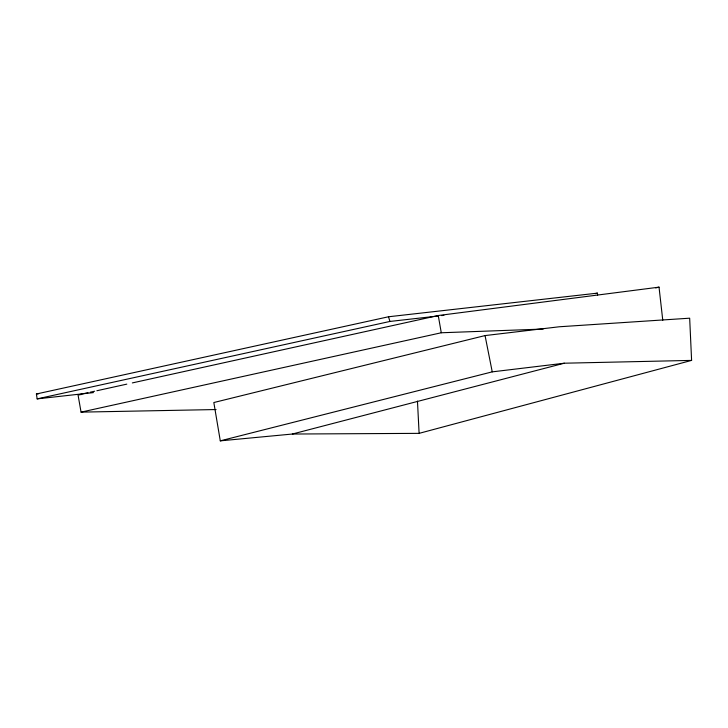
<?xml version="1.0" encoding="UTF-8"?>
<svg xmlns="http://www.w3.org/2000/svg" width="728" height="728" viewBox="0 0 728 728"><rect width="100%" height="100%" fill="white"/><g stroke="black" fill="none" stroke-linecap="round" stroke-linejoin="round"><path stroke-width="1.09" d="M419.11 433.36L691.6 360.396L689.671 318.191L559.259 326.772L485.057 335.581L213.832 402.529L220.284 440.849L292.338 434.034L419.11 433.36L417.463 401.073M292.338 434.034L564.327 363.208L691.6 360.396M220.284 440.849L492.237 371.862L564.327 363.208M655.71 287.915L659.031 287.151L662.771 320.256M597.615 295.067L597.415 293.147L388.497 316.771L36.4 393.985L37.146 398.88L389.944 321.448L438.283 315.979M88.006 392.683L78.032 394.885L81.054 412.13L216.079 409.546M90.227 392.201L94.658 391.218M96.879 390.736L126.799 384.138M132.341 382.919L438.256 315.524L659.031 287.151M595.195 293.639L597.415 293.147M81.054 412.13L441.277 332.769L543.215 329.047M441.659 315.597L443.907 315.351M36.4 393.985L38.648 393.739M37.146 398.88L93.448 392.601M79.161 394.758L81.418 394.512M388.497 316.771L389.944 321.448M485.057 335.581L492.237 371.862M438.256 315.524L441.277 332.769"/></g></svg>
